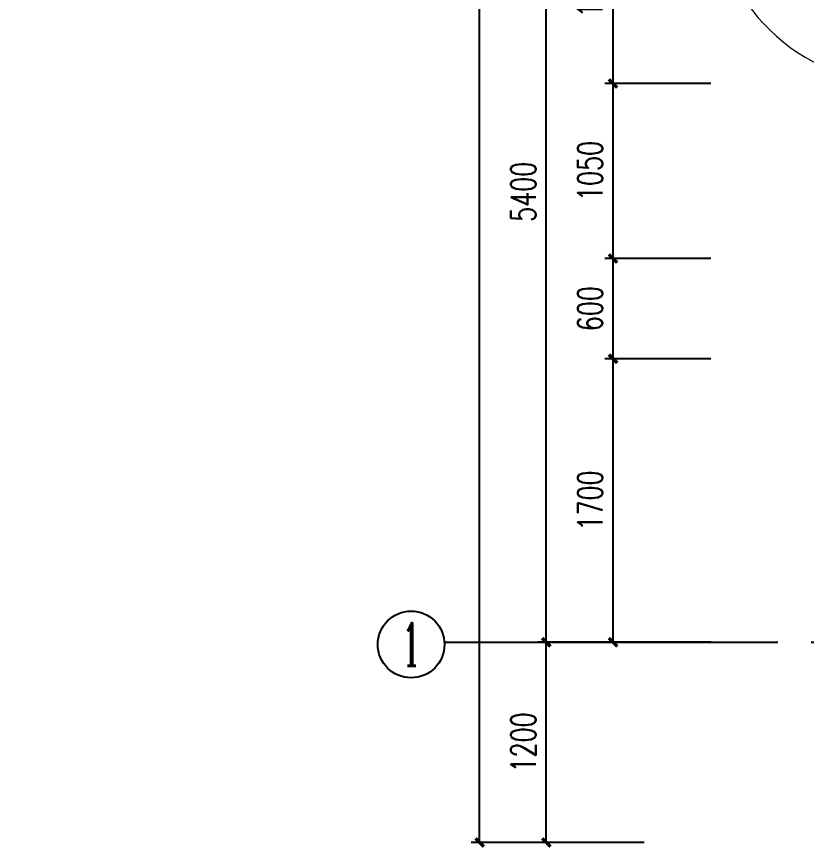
# Model space of a CAD drawing. Extents: x -821772 to -21949, y 506164 to 1049594.
# Drawn here: x -117754 to -113019, y 709035 to 714020 of the extents above; entities that cross this region are included whole.
import ezdxf
from ezdxf.enums import TextEntityAlignment as Align
from ezdxf.xclip import XClip

# ---------------------------------------------------------------- set-up
doc = ezdxf.new("R2010")
doc.units = 0
doc.header["$LTSCALE"] = 1000
doc.header["$MEASUREMENT"] = 0
doc.header["$XCLIPFRAME"] = 2
doc.linetypes.add('10平面20250807_t3$0$DOTE', pattern=[2.42, 2, -0.2, 0.02, -0.2])
doc.layers.get('Defpoints').update_dxf_attribs({"color": 210})
for name, color, linetype in [('10平面20250807_t3$0$A-AXIS-D', 8, 'Continuous'), ('10平面20250807_t3$0$A-AXIS-DOTE', 8, '10平面20250807_t3$0$DOTE'), ('10平面20250807_t3$0$A-AXIS-DP', 8, 'Continuous'), ('10平面20250807_t3$0$A-LIN-V', 8, 'Continuous'), ('10平面20250807_t3$0$A-防火门', 8, 'Continuous'), ('10平面20250807_t3$0$AS-WALL', 8, 'Continuous'), ('10平面20250807_t3$0$PUB_TEXT', 8, 'Continuous')]:
    doc.layers.add(name, color=color, linetype=linetype)
doc.styles.add('10平面20250807_t3$0$_TCH_AXIS', font='COMPLEX', dxfattribs={"bigfont": 'GBCBIG'})
doc.styles.add('10平面20250807_t3$0$_TCH_DIM_T3', font='SIMPLEX', dxfattribs={"width": 0.705882, "bigfont": 'GBCBIG'})
doc.dimstyles.new('10平面20250807_t3$0$_TCH_ARCH&&50', dxfattribs={"dimtxt": 148.75, "dimasz": 50, "dimexe": 50, "dimexo": 50, "dimgap": 63.125, "dimtad": 1, "dimdec": 0, "dimzin": 0, "dimdsep": 46, "dimtxsty": '10平面20250807_t3$0$_TCH_DIM_T3', "dimblk": '10平面20250807_t3$0$_ArchTick', "dimcen": 0.09, "dimclrt": 7, "dimazin": 2, "dimtfac": 1, "dimtdec": 0, "dimtix": 1, "dimtmove": 2, "dimatfit": 3, "dimfxl": 0, "dimtolj": 1, "dimtzin": 0, "dimarcsym": 0})

# ---------------------------------------------------------------- blocks, each defined once
blk = doc.blocks.new('10平面20250807_t3$0$_ArchTick')
at = {"color": 0, "linetype": 'ByBlock', "const_width": 0.4}
blk.add_lwpolyline([(-0.5, -0.5), (0.5, 0.5)], dxfattribs=at)
blk = doc.blocks.new('*D10088')
at = {"layer": '10平面20250807_t3$0$A-AXIS-D', "color": 0, "lineweight": -2}
for p, q in [((106744.2, -94549.7), (106108.2, -94549.7)), ((106158.2, -95749.7), (106158.2, -94549.7)), ((106744.2, -95749.7), (106108.2, -95749.7))]:
    blk.add_line(p, q, dxfattribs=at)
at = {"layer": 'Defpoints', "color": 0}
for p in [(106158.2, -94549.7), (106794.2, -94549.7), (106794.2, -95749.7)]:
    blk.add_point(p, dxfattribs=at)
at = {"layer": '10平面20250807_t3$0$A-AXIS-D', "color": 0, "lineweight": -2, "xscale": 50, "yscale": 50, "zscale": 50}
for p, rotation in [((106158.2, -94549.7), 90), ((106158.2, -95749.7), 270)]:
    blk.add_blockref('10平面20250807_t3$0$_ArchTick', p, dxfattribs=dict(at, rotation=rotation))
at = {"layer": '10平面20250807_t3$0$A-AXIS-D', "color": 7, "insert": (106020.7, -95149.7), "char_height": 148.75, "attachment_point": 5, "rotation": 90, "style": '10平面20250807_t3$0$_TCH_DIM_T3'}
blk.add_mtext('\\A1;1200', dxfattribs=at)
blk = doc.blocks.new('*D10089')
at = {"layer": '10平面20250807_t3$0$A-AXIS-D', "color": 0, "lineweight": -2}
for p, q in [((106744.2, -89149.7), (106108.2, -89149.7)), ((106158.2, -94549.7), (106158.2, -89149.7)), ((106744.2, -94549.7), (106108.2, -94549.7))]:
    blk.add_line(p, q, dxfattribs=at)
at = {"layer": 'Defpoints', "color": 0}
for p in [(106158.2, -89149.7), (106794.2, -89149.7), (106794.2, -94549.7)]:
    blk.add_point(p, dxfattribs=at)
at = {"layer": '10平面20250807_t3$0$A-AXIS-D', "color": 0, "lineweight": -2, "xscale": 50, "yscale": 50, "zscale": 50}
for p, rotation in [((106158.2, -89149.7), 90), ((106158.2, -94549.7), 270)]:
    blk.add_blockref('10平面20250807_t3$0$_ArchTick', p, dxfattribs=dict(at, rotation=rotation))
at = {"layer": '10平面20250807_t3$0$A-AXIS-D', "color": 7, "insert": (106020.7, -91849.7), "char_height": 148.75, "attachment_point": 5, "rotation": 90, "style": '10平面20250807_t3$0$_TCH_DIM_T3'}
blk.add_mtext('\\A1;5400', dxfattribs=at)
blk = doc.blocks.new('*D10096')
at = {"layer": '10平面20250807_t3$0$A-AXIS-D', "color": 0, "lineweight": -2}
for p, q in [((106744.2, -81500), (105708.2, -81500)), ((105758.2, -95749.7), (105758.2, -81500)), ((106744.2, -95749.7), (105708.2, -95749.7))]:
    blk.add_line(p, q, dxfattribs=at)
at = {"layer": 'Defpoints', "color": 0}
for p in [(105758.2, -81500), (106794.2, -81500), (106794.2, -95749.7)]:
    blk.add_point(p, dxfattribs=at)
at = {"layer": '10平面20250807_t3$0$A-AXIS-D', "color": 0, "lineweight": -2, "xscale": 50, "yscale": 50, "zscale": 50}
for p, rotation in [((105758.2, -81500), 90), ((105758.2, -95749.7), 270)]:
    blk.add_blockref('10平面20250807_t3$0$_ArchTick', p, dxfattribs=dict(at, rotation=rotation))
at = {"layer": '10平面20250807_t3$0$A-AXIS-D', "color": 7, "insert": (105620.7, -88624.8), "char_height": 148.75, "attachment_point": 5, "rotation": 90, "style": '10平面20250807_t3$0$_TCH_DIM_T3'}
blk.add_mtext('\\A1;14250', dxfattribs=at)
blk = doc.blocks.new('*D10375')
at = {"layer": '10平面20250807_t3$0$A-AXIS-DP', "color": 0, "lineweight": -2}
for p, q in [((-113592.2, 610220.3), (-114228.2, 610220.3)), ((-114178.2, 608520.3), (-114178.2, 610220.3)), ((-113592.2, 608520.3), (-114228.2, 608520.3))]:
    blk.add_line(p, q, dxfattribs=at)
at = {"layer": 'Defpoints', "color": 0, "ltscale": 500}
for p in [(-114178.2, 610220.3), (-113542.2, 610220.3), (-113542.2, 608520.3)]:
    blk.add_point(p, dxfattribs=at)
at = {"layer": '10平面20250807_t3$0$A-AXIS-DP', "color": 0, "lineweight": -2, "ltscale": 500, "xscale": 50, "yscale": 50, "zscale": 50}
for p, rotation in [((-114178.2, 610220.3), 90), ((-114178.2, 608520.3), 270)]:
    blk.add_blockref('10平面20250807_t3$0$_ArchTick', p, dxfattribs=dict(at, rotation=rotation))
at = {"layer": '10平面20250807_t3$0$A-AXIS-DP', "color": 7, "ltscale": 500, "insert": (-114315.7, 609370.3), "char_height": 148.75, "attachment_point": 5, "rotation": 90, "style": '10平面20250807_t3$0$_TCH_DIM_T3'}
blk.add_mtext('\\A1;1700', dxfattribs=at)
blk = doc.blocks.new('*D10376')
at = {"layer": '10平面20250807_t3$0$A-AXIS-DP', "color": 0, "lineweight": -2}
for p, q in [((-113592.2, 610820.3), (-114228.2, 610820.3)), ((-114178.2, 610220.3), (-114178.2, 610820.3)), ((-113592.2, 610220.3), (-114228.2, 610220.3))]:
    blk.add_line(p, q, dxfattribs=at)
at = {"layer": 'Defpoints', "color": 0, "ltscale": 500}
for p in [(-114178.2, 610820.3), (-113542.2, 610820.3), (-113542.2, 610220.3)]:
    blk.add_point(p, dxfattribs=at)
at = {"layer": '10平面20250807_t3$0$A-AXIS-DP', "color": 0, "lineweight": -2, "ltscale": 500, "xscale": 50, "yscale": 50, "zscale": 50}
for p, rotation in [((-114178.2, 610820.3), 90), ((-114178.2, 610220.3), 270)]:
    blk.add_blockref('10平面20250807_t3$0$_ArchTick', p, dxfattribs=dict(at, rotation=rotation))
at = {"layer": '10平面20250807_t3$0$A-AXIS-DP', "color": 7, "ltscale": 500, "insert": (-114315.7, 610520.3), "char_height": 148.75, "attachment_point": 5, "rotation": 90, "style": '10平面20250807_t3$0$_TCH_DIM_T3'}
blk.add_mtext('\\A1;600', dxfattribs=at)
blk = doc.blocks.new('*D10377')
at = {"layer": '10平面20250807_t3$0$A-AXIS-DP', "color": 0, "lineweight": -2}
for p, q in [((-113592.2, 611870.3), (-114228.2, 611870.3)), ((-114178.2, 610820.3), (-114178.2, 611870.3)), ((-113592.2, 610820.3), (-114228.2, 610820.3))]:
    blk.add_line(p, q, dxfattribs=at)
at = {"layer": 'Defpoints', "color": 0, "ltscale": 500}
for p in [(-114178.2, 611870.3), (-113542.2, 611870.3), (-113542.2, 610820.3)]:
    blk.add_point(p, dxfattribs=at)
at = {"layer": '10平面20250807_t3$0$A-AXIS-DP', "color": 0, "lineweight": -2, "ltscale": 500, "xscale": 50, "yscale": 50, "zscale": 50}
for p, rotation in [((-114178.2, 611870.3), 90), ((-114178.2, 610820.3), 270)]:
    blk.add_blockref('10平面20250807_t3$0$_ArchTick', p, dxfattribs=dict(at, rotation=rotation))
at = {"layer": '10平面20250807_t3$0$A-AXIS-DP', "color": 7, "ltscale": 500, "insert": (-114315.7, 611345.3), "char_height": 148.75, "attachment_point": 5, "rotation": 90, "style": '10平面20250807_t3$0$_TCH_DIM_T3'}
blk.add_mtext('\\A1;1050', dxfattribs=at)
blk = doc.blocks.new('*D10378')
at = {"layer": '10平面20250807_t3$0$A-AXIS-DP', "color": 0, "lineweight": -2}
for p, q in [((-113592.2, 613020.3), (-114228.2, 613020.3)), ((-114178.2, 611870.3), (-114178.2, 613020.3)), ((-113592.2, 611870.3), (-114228.2, 611870.3))]:
    blk.add_line(p, q, dxfattribs=at)
at = {"layer": 'Defpoints', "color": 0, "ltscale": 500}
for p in [(-114178.2, 613020.3), (-113542.2, 613020.3), (-113542.2, 611870.3)]:
    blk.add_point(p, dxfattribs=at)
at = {"layer": '10平面20250807_t3$0$A-AXIS-DP', "color": 0, "lineweight": -2, "ltscale": 500, "xscale": 50, "yscale": 50, "zscale": 50}
for p, rotation in [((-114178.2, 613020.3), 90), ((-114178.2, 611870.3), 270)]:
    blk.add_blockref('10平面20250807_t3$0$_ArchTick', p, dxfattribs=dict(at, rotation=rotation))
at = {"layer": '10平面20250807_t3$0$A-AXIS-DP', "color": 7, "ltscale": 500, "insert": (-114315.7, 612445.3), "char_height": 148.75, "attachment_point": 5, "rotation": 90, "style": '10平面20250807_t3$0$_TCH_DIM_T3'}
blk.add_mtext('\\A1;1150', dxfattribs=at)
blk = doc.blocks.new('10平面20250807_t3$0$$DorLib2D$00000001')
for p, q in [((0.45, 0.975), (0.5, 0.975)), ((0.45, 0), (0.45, 0.975)), ((0.5, 0), (0.5, 0.975)), ((0.5, 0), (0.45, 0))]:
    blk.add_line(p, q)
at = {"lineweight": 13}
blk.add_arc((0.475, 0), 0.975, 91.4693, 180, dxfattribs=at)
blk = doc.blocks.new('10平面20250807_t3$0$dote')
at = {"layer": '10平面20250807_t3$0$A-AXIS-D'}
blk.add_circle((105347.6, -94562.4), 200, dxfattribs=at)
at = {"layer": '10平面20250807_t3$0$A-AXIS-DOTE'}
blk.add_line((105547.2, -94549.7), (114434.2, -94549.7), dxfattribs=at)
at = {"layer": '10平面20250807_t3$0$PUB_TEXT', "style": '10平面20250807_t3$0$_TCH_AXIS'}
blk.add_text('1', height=257.4, dxfattribs=at).set_placement((105292.4, -94691.1), (105402.7, -94691.1), align=Align.FIT)
at = {"layer": '10平面20250807_t3$0$A-AXIS-D'}
for p1, p2, distance, picture, middle in [((106794.2, -95749.7), (106794.2, -81500), 1036, '*D10096', (105620.7, -88624.8)), ((106794.2, -94549.7), (106794.2, -89149.7), 636, '*D10089', (106020.7, -91849.7)), ((106794.2, -95749.7), (106794.2, -94549.7), 636, '*D10088', (106020.7, -95149.7))]:
    dim = blk.add_aligned_dim(p1=p1, p2=p2, distance=distance, dimstyle='10平面20250807_t3$0$_TCH_ARCH&&50', dxfattribs=at)
    dim.commit()
    dim.dimension.update_dxf_attribs({"geometry": picture, "text_midpoint": middle})
blk = doc.blocks.new('10平面20250807_t3$0$42342343')
at = {"layer": '10平面20250807_t3$0$A-防火门', "xscale": 1150, "yscale": 1150, "zscale": 200, "rotation": 89.9999999342278}
blk.add_blockref('10平面20250807_t3$0$$DorLib2D$00000001', (-112454.2, 612445.3), dxfattribs=at)
at = {"layer": '10平面20250807_t3$0$A-AXIS-DP'}
for p1, p2, picture, middle in [((-113542.2, 611870.3), (-113542.2, 613020.3), '*D10378', (-114315.7, 612445.3)), ((-113542.2, 610820.3), (-113542.2, 611870.3), '*D10377', (-114315.7, 611345.3)), ((-113542.2, 610220.3), (-113542.2, 610820.3), '*D10376', (-114315.7, 610520.3)), ((-113542.2, 608520.3), (-113542.2, 610220.3), '*D10375', (-114315.7, 609370.3))]:
    dim = blk.add_aligned_dim(p1=p1, p2=p2, distance=636, dimstyle='10平面20250807_t3$0$_TCH_ARCH&&50', dxfattribs=at)
    dim.commit()
    dim.dimension.update_dxf_attribs({"geometry": picture, "text_midpoint": middle})
blk = doc.blocks.new('10平面20250807_t3')
at = {"layer": '10平面20250807_t3$0$A-LIN-V'}
blk.add_blockref('10平面20250807_t3$0$42342343', (0, 101750), dxfattribs=at)
at = {"layer": '10平面20250807_t3$0$AS-WALL'}
blk.add_blockref('10平面20250807_t3$0$dote', (-220736.4, 804820), dxfattribs=at)

msp = doc.modelspace()

# ---------------------------------------------------------------- block references
at = {"ltscale": 100}
ref = msp.add_blockref('10平面20250807_t3', (0, 0), dxfattribs=at)
XClip(ref).set_block_clipping_path([(-386212.6353242097, 506163.79756496), (-21948.7593967821, 884998.2285294847)])

# ---------------------------------------------------------------- next in the draw order: linework, layer by layer
msp.add_circle((-80254.2, 749520), 37500, dxfattribs=at)

doc.saveas('drawing.dxf')
